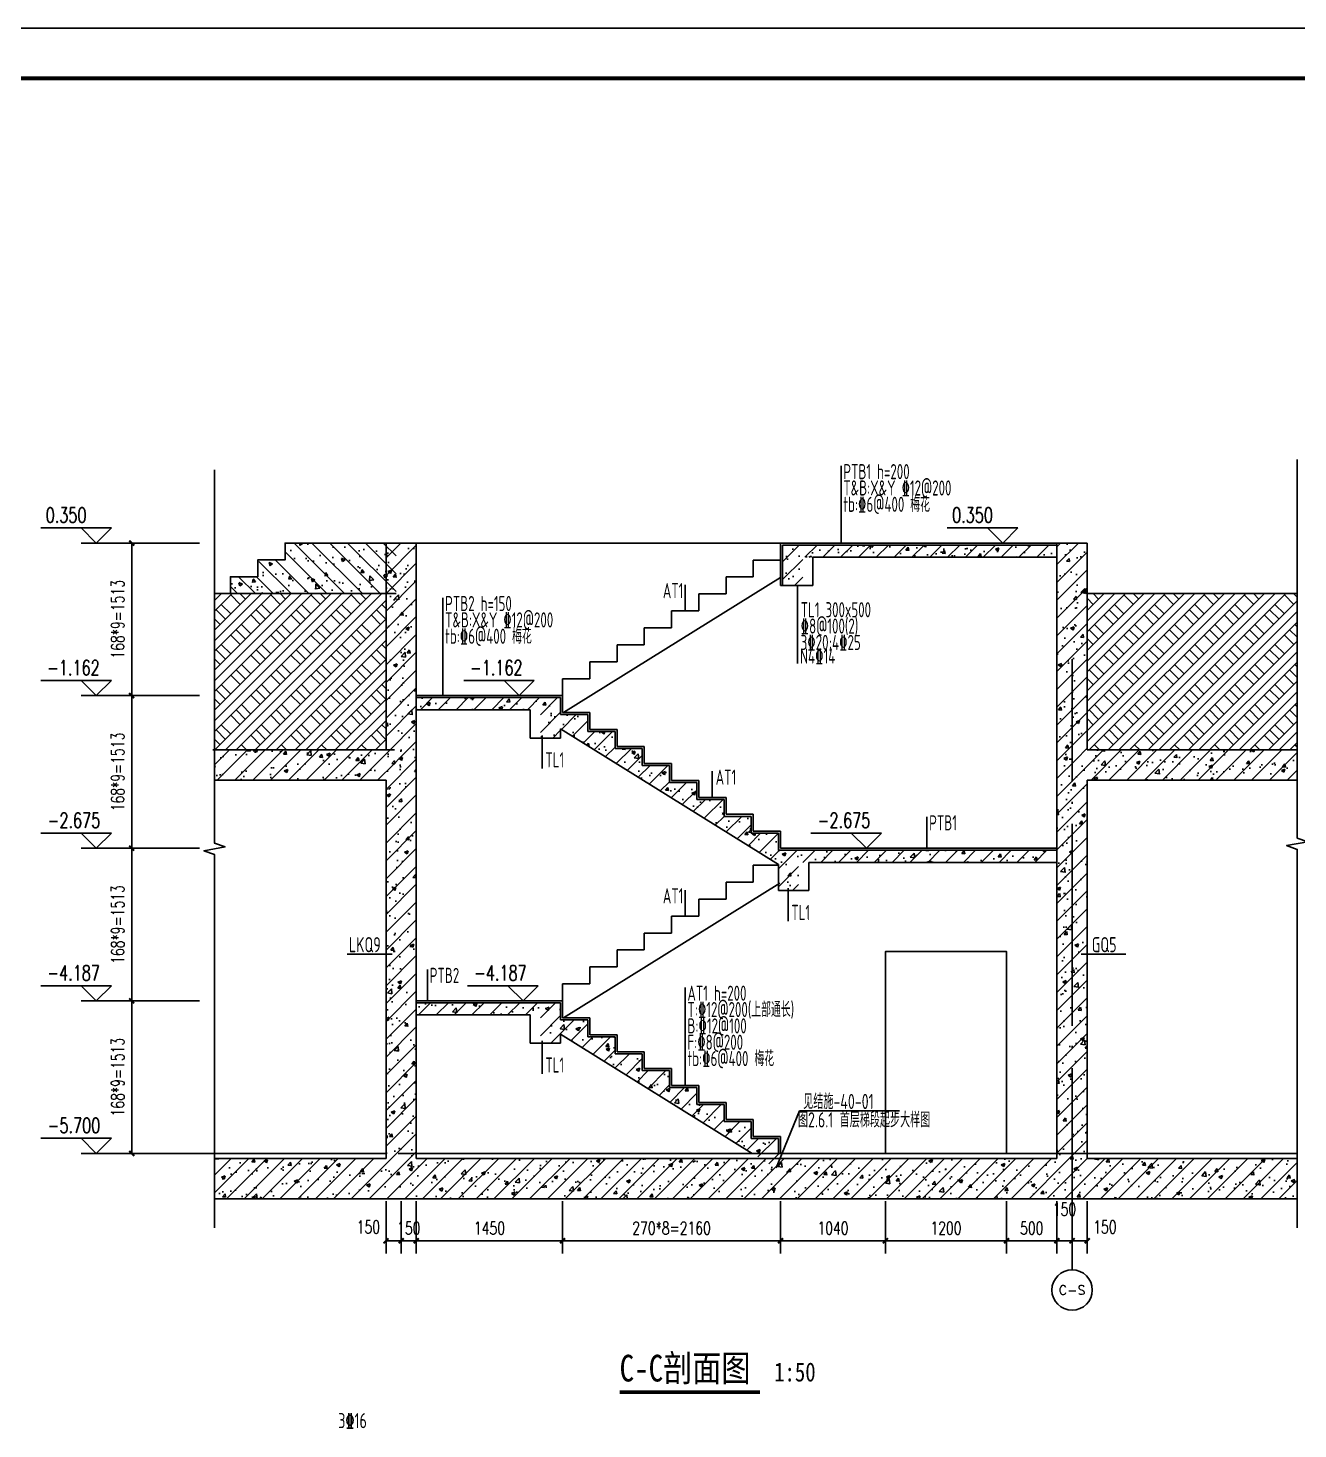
# Model space of a CAD drawing. Extents: x 37906 to 290206, y -18154 to 41246.
# Drawn here: x 143533 to 156120, y 27359 to 41246 of the extents above; entities that cross this region are included whole.
import ezdxf
from ezdxf.enums import TextEntityAlignment as Align

# ---------------------------------------------------------------- set-up
doc = ezdxf.new("R2010")
doc.units = 0
doc.header["$LTSCALE"] = 1000
doc.header["$MEASUREMENT"] = 0
doc.linetypes.add('DOTE', pattern=[2.42, 2, -0.2, 0.02, -0.2])
for name, color, linetype in [('AXIS', 3, 'Continuous'), ('AXIS_TEXT', 7, 'Continuous'), ('DIM_SYMB', 3, 'Continuous'), ('DOTE', 1, 'DOTE'), ('ECA_TK', 7, 'Continuous'), ('PUB_DIM', 3, 'Continuous'), ('PUB_HATCH', 8, 'Continuous'), ('PUB_TEXT', 7, 'Continuous'), ('RF-QT', 30, 'Continuous'), ('S_E_STAIR', 4, 'Continuous'), ('S_STAIR', 2, 'Continuous'), ('S_SURFACE', 6, 'Continuous'), ('TEXT', 7, 'Continuous'), ('tk', 7, 'Continuous'), ('WALL', 9, 'Continuous'), ('WALL_TEXT', 7, 'Continuous')]:
    doc.layers.add(name, color=color, linetype=linetype)
doc.styles.add('_TCH_AXIS', font='COMPLEX', dxfattribs={"bigfont": 'GBCBIG'})
doc.styles.add('_TCH_DIM', font='SIMPLEX', dxfattribs={"bigfont": 'GBCBIG'})
doc.styles.add('_TCH_DIM_T3', font='SIMPLEX', dxfattribs={"width": 0.705882, "bigfont": 'GBCBIG'})
doc.styles.add('COMPLEX', font='COMPLEX.shx', dxfattribs={"width": 0.65})
doc.styles.add('TSSD_Label', font='tssdeng2.shx', dxfattribs={"width": 0.7, "bigfont": 'tssdchn.shx'})
doc.styles.add('TSSD_Rein', font='tssdeng2.shx', dxfattribs={"width": 0.7, "bigfont": 'tssdchn.shx'})
doc.styles.add('TYDG_01', font='', dxfattribs={"width": 0.8})
doc.styles.get('TYDG_01').set_extended_font_data('SimSun')
doc.dimstyles.new('_TCH_ARCH&&50', dxfattribs={"dimtxt": 127.5, "dimasz": 50, "dimexe": 125, "dimexo": 150, "dimgap": 61.25, "dimtad": 1, "dimdec": 0, "dimrnd": 5, "dimzin": 0, "dimdsep": 46, "dimtxsty": '_TCH_DIM_T3', "dimblk": 'ARCHTICK', "dimcen": 0.09, "dimclrt": 7, "dimazin": 2, "dimtfac": 1, "dimtdec": 0, "dimtix": 1, "dimtmove": 2, "dimatfit": 3, "dimfxl": 1, "dimtolj": 1, "dimtzin": 0, "dimarcsym": 0})
pattern_1 = [(45, (-1661801.9, -35349.23), (-88.388348, 88.388348), []), (50, (-1661801.9, -35349.23), (358.63009, -31.376067), [37.5, -412.5]), (355, (-1661801.9, -35349.23), (-69.37567, 376.09607), [30, -330]), (100.4514, (-1661772, -35351.84), (289.25469, 344.71977), [31.870095, -350.571056]), (46.1842, (-1661801.9, -35249.23), (533.62052, -82.75951), [56.25, -618.75]), (96.6356, (-1661757.43, -35256.1), (467.33135, 487.05894), [47.80514, -525.8565]), (351.1842, (-1661801.9, -35249.23), (467.33097, 487.0593), [45, -495]), (21, (-1661751.9, -35274.23), (298.453526, -201.309445), [37.5, -412.5]), (326, (-1661751.9, -35274.23), (121.657666, 362.57502), [30, -330]), (71.4514, (-1661727.03, -35291), (420.111314, 161.26525), [31.870095, -350.571056]), (37.5, (-1661801.9, -35349.23), (6.079928, 166.446927), [0, -326, 0, -335, 0, -331.25]), (7.5, (-1661801.9, -35349.23), (131.534769, 197.205856), [0, -191, 0, -318.5, 0, -126.25]), (327.5, (-1661913.4, -35349.23), (266.911218, -11.277436), [0, -125, 0, -390, 0, -517.5]), (317.5, (-1661963.4, -35349.23), (291.593085, 50.05249), [0, -162.5, 0, -259, 0, -367.5])]
pattern_2 = [(45, (-1118535.94, -123609.84), (-88.388348, 88.388348), []), (50, (-1118535.94, -123609.84), (358.63009, -31.37607), [37.5, -412.5]), (355, (-1118535.94, -123609.84), (-69.37567, 376.09607), [30, -330]), (100.4514, (-1118506.06, -123612.45), (289.25469, 344.71977), [31.8701, -350.57106]), (46.1842, (-1118535.94, -123509.84), (533.62052, -82.7595), [56.25, -618.75]), (96.6356, (-1118491.5, -123516.74), (467.33135, 487.05894), [47.80514, -525.8565]), (351.1842, (-1118535.94, -123509.84), (467.33097, 487.0593), [45, -495]), (21, (-1118485.94, -123534.84), (298.453526, -201.309445), [37.5, -412.5]), (326, (-1118485.94, -123534.84), (121.65767, 362.57502), [30, -330]), (71.4514, (-1118461.07, -123551.6), (420.11131, 161.26525), [31.8701, -350.57106]), (37.5, (-1118535.94, -123609.84), (6.079928, 166.446927), [0, -326, 0, -335, 0, -331.25]), (7.5, (-1118535.94, -123609.84), (131.534769, 197.205856), [0, -191, 0, -318.5, 0, -126.25]), (327.5, (-1118647.44, -123609.84), (266.911218, -11.277436), [0, -125, 0, -390, 0, -517.5]), (317.5, (-1118697.44, -123609.84), (291.593085, 50.05249), [0, -162.5, 0, -259, 0, -367.5])]

# ---------------------------------------------------------------- blocks, each defined once
blk = doc.blocks.new('10B_A1E图框')
at = {"layer": 'ECA_TK'}
blk.add_lwpolyline([(0, 0), (841, 0), (841, 594), (0, 594)], close=True, dxfattribs=at)
at = {"layer": 'ECA_TK', "const_width": 0.8}
blk.add_lwpolyline([(831, 10), (831, 584), (18, 584), (18, 10)], close=True, dxfattribs=at)
blk = doc.blocks.new('_ArchTick')
at = {"color": 0, "linetype": 'ByBlock', "const_width": 0.4}
blk.add_lwpolyline([(-0.5, -0.5), (0.5, 0.5)], dxfattribs=at)
blk = doc.blocks.new('*D377')
at = {"layer": 'Defpoints', "color": 0}
for p in [(153881, 29766), (154031, 29766), (154031, 29225)]:
    blk.add_point(p, dxfattribs=at)
at = {"layer": 'PUB_DIM', "color": 0, "lineweight": -2}
for p, q in [((153881, 29616), (153881, 29100)), ((154031, 29616), (154031, 29100)), ((153881, 29225), (154031, 29225))]:
    blk.add_line(p, q, dxfattribs=at)
at = {"layer": 'PUB_DIM', "color": 0, "lineweight": -2, "xscale": 50, "yscale": 50, "zscale": 50, "rotation": 180}
blk.add_blockref('_ArchTick', (153881, 29225), dxfattribs=at)
at = {"layer": 'PUB_DIM', "color": 0, "lineweight": -2, "xscale": 50, "yscale": 50, "zscale": 50}
blk.add_blockref('_ArchTick', (154031, 29225), dxfattribs=at)
at = {"layer": 'PUB_DIM', "color": 7, "insert": (154206, 29362), "char_height": 127.5, "attachment_point": 5, "style": '_TCH_DIM_T3'}
blk.add_mtext('\\A1;150', dxfattribs=at)
blk = doc.blocks.new('*D378')
at = {"layer": 'Defpoints', "color": 0}
for p in [(153731, 29766), (153881, 29766), (153881, 29225)]:
    blk.add_point(p, dxfattribs=at)
at = {"layer": 'PUB_DIM', "color": 0, "lineweight": -2}
for p, q in [((153731, 29616), (153731, 29100)), ((153881, 29616), (153881, 29100)), ((153731, 29225), (153881, 29225))]:
    blk.add_line(p, q, dxfattribs=at)
at = {"layer": 'PUB_DIM', "color": 0, "lineweight": -2, "xscale": 50, "yscale": 50, "zscale": 50, "rotation": 180}
blk.add_blockref('_ArchTick', (153731, 29225), dxfattribs=at)
at = {"layer": 'PUB_DIM', "color": 0, "lineweight": -2, "xscale": 50, "yscale": 50, "zscale": 50}
blk.add_blockref('_ArchTick', (153881, 29225), dxfattribs=at)
at = {"layer": 'PUB_DIM', "color": 7, "insert": (153806, 29537), "char_height": 127.5, "attachment_point": 5, "style": '_TCH_DIM_T3'}
blk.add_mtext('\\A1;150', dxfattribs=at)
blk = doc.blocks.new('*D379')
at = {"layer": 'Defpoints', "color": 0}
for p in [(153231, 29766), (153731, 29766), (153731, 29225)]:
    blk.add_point(p, dxfattribs=at)
at = {"layer": 'PUB_DIM', "color": 0, "lineweight": -2}
for p, q in [((153231, 29616), (153231, 29100)), ((153731, 29616), (153731, 29100)), ((153231, 29225), (153731, 29225))]:
    blk.add_line(p, q, dxfattribs=at)
at = {"layer": 'PUB_DIM', "color": 0, "lineweight": -2, "xscale": 50, "yscale": 50, "zscale": 50, "rotation": 180}
blk.add_blockref('_ArchTick', (153231, 29225), dxfattribs=at)
at = {"layer": 'PUB_DIM', "color": 0, "lineweight": -2, "xscale": 50, "yscale": 50, "zscale": 50}
blk.add_blockref('_ArchTick', (153731, 29225), dxfattribs=at)
at = {"layer": 'PUB_DIM', "color": 7, "insert": (153481, 29350), "char_height": 127.5, "attachment_point": 5, "style": '_TCH_DIM_T3'}
blk.add_mtext('\\A1;500', dxfattribs=at)
blk = doc.blocks.new('*D380')
at = {"layer": 'Defpoints', "color": 0}
for p in [(152031, 29766), (153231, 29766), (153231, 29225)]:
    blk.add_point(p, dxfattribs=at)
at = {"layer": 'PUB_DIM', "color": 0, "lineweight": -2}
for p, q in [((152031, 29616), (152031, 29100)), ((153231, 29616), (153231, 29100)), ((152031, 29225), (153231, 29225))]:
    blk.add_line(p, q, dxfattribs=at)
at = {"layer": 'PUB_DIM', "color": 0, "lineweight": -2, "xscale": 50, "yscale": 50, "zscale": 50, "rotation": 180}
blk.add_blockref('_ArchTick', (152031, 29225), dxfattribs=at)
at = {"layer": 'PUB_DIM', "color": 0, "lineweight": -2, "xscale": 50, "yscale": 50, "zscale": 50}
blk.add_blockref('_ArchTick', (153231, 29225), dxfattribs=at)
at = {"layer": 'PUB_DIM', "color": 7, "insert": (152631, 29350), "char_height": 127.5, "attachment_point": 5, "style": '_TCH_DIM_T3'}
blk.add_mtext('\\A1;1200', dxfattribs=at)
blk = doc.blocks.new('*D381')
at = {"layer": 'Defpoints', "color": 0}
for p in [(150991, 29766), (152031, 29766), (152031, 29225)]:
    blk.add_point(p, dxfattribs=at)
at = {"layer": 'PUB_DIM', "color": 0, "lineweight": -2}
for p, q in [((150991, 29616), (150991, 29100)), ((152031, 29616), (152031, 29100)), ((150991, 29225), (152031, 29225))]:
    blk.add_line(p, q, dxfattribs=at)
at = {"layer": 'PUB_DIM', "color": 0, "lineweight": -2, "xscale": 50, "yscale": 50, "zscale": 50, "rotation": 180}
blk.add_blockref('_ArchTick', (150991, 29225), dxfattribs=at)
at = {"layer": 'PUB_DIM', "color": 0, "lineweight": -2, "xscale": 50, "yscale": 50, "zscale": 50}
blk.add_blockref('_ArchTick', (152031, 29225), dxfattribs=at)
at = {"layer": 'PUB_DIM', "color": 7, "insert": (151511, 29350), "char_height": 127.5, "attachment_point": 5, "style": '_TCH_DIM_T3'}
blk.add_mtext('\\A1;1040', dxfattribs=at)
blk = doc.blocks.new('*D382')
at = {"layer": 'Defpoints', "color": 0}
for p in [(148831, 29766), (150991, 29766), (150991, 29225)]:
    blk.add_point(p, dxfattribs=at)
at = {"layer": 'PUB_DIM', "color": 0, "lineweight": -2}
for p, q in [((148831, 29616), (148831, 29100)), ((150991, 29616), (150991, 29100)), ((148831, 29225), (150991, 29225))]:
    blk.add_line(p, q, dxfattribs=at)
at = {"layer": 'PUB_DIM', "color": 0, "lineweight": -2, "xscale": 50, "yscale": 50, "zscale": 50, "rotation": 180}
blk.add_blockref('_ArchTick', (148831, 29225), dxfattribs=at)
at = {"layer": 'PUB_DIM', "color": 0, "lineweight": -2, "xscale": 50, "yscale": 50, "zscale": 50}
blk.add_blockref('_ArchTick', (150991, 29225), dxfattribs=at)
at = {"layer": 'PUB_DIM', "color": 7, "insert": (149911, 29350), "char_height": 127.5, "attachment_point": 5, "style": '_TCH_DIM_T3'}
blk.add_mtext('\\A1;270*8=2160', dxfattribs=at)
blk = doc.blocks.new('*D383')
at = {"layer": 'Defpoints', "color": 0}
for p in [(147381, 29766), (148831, 29766), (148831, 29225)]:
    blk.add_point(p, dxfattribs=at)
at = {"layer": 'PUB_DIM', "color": 0, "lineweight": -2}
for p, q in [((147381, 29616), (147381, 29100)), ((148831, 29616), (148831, 29100)), ((147381, 29225), (148831, 29225))]:
    blk.add_line(p, q, dxfattribs=at)
at = {"layer": 'PUB_DIM', "color": 0, "lineweight": -2, "xscale": 50, "yscale": 50, "zscale": 50, "rotation": 180}
blk.add_blockref('_ArchTick', (147381, 29225), dxfattribs=at)
at = {"layer": 'PUB_DIM', "color": 0, "lineweight": -2, "xscale": 50, "yscale": 50, "zscale": 50}
blk.add_blockref('_ArchTick', (148831, 29225), dxfattribs=at)
at = {"layer": 'PUB_DIM', "color": 7, "insert": (148106, 29350), "char_height": 127.5, "attachment_point": 5, "style": '_TCH_DIM_T3'}
blk.add_mtext('\\A1;1450', dxfattribs=at)
blk = doc.blocks.new('*D384')
at = {"layer": 'Defpoints', "color": 0}
for p in [(147231, 29766), (147381, 29766), (147381, 29225)]:
    blk.add_point(p, dxfattribs=at)
at = {"layer": 'PUB_DIM', "color": 0, "lineweight": -2}
for p, q in [((147231, 29616), (147231, 29100)), ((147381, 29616), (147381, 29100)), ((147231, 29225), (147181, 29225)), ((147231, 29225), (147381, 29225)), ((147381, 29225), (147431, 29225))]:
    blk.add_line(p, q, dxfattribs=at)
at = {"layer": 'PUB_DIM', "color": 0, "lineweight": -2, "xscale": 50, "yscale": 50, "zscale": 50}
blk.add_blockref('_ArchTick', (147231, 29225), dxfattribs=at)
at = {"layer": 'PUB_DIM', "color": 0, "lineweight": -2, "xscale": 50, "yscale": 50, "zscale": 50, "rotation": 180}
blk.add_blockref('_ArchTick', (147381, 29225), dxfattribs=at)
at = {"layer": 'PUB_DIM', "color": 7, "insert": (147306, 29350), "char_height": 127.5, "attachment_point": 5, "style": '_TCH_DIM_T3'}
blk.add_mtext('\\A1;150', dxfattribs=at)
blk = doc.blocks.new('*D385')
at = {"layer": 'Defpoints', "color": 0}
for p in [(147081, 29766), (147231, 29766), (147231, 29225)]:
    blk.add_point(p, dxfattribs=at)
at = {"layer": 'PUB_DIM', "color": 0, "lineweight": -2}
for p, q in [((147081, 29616), (147081, 29100)), ((147231, 29616), (147231, 29100)), ((147081, 29225), (147231, 29225))]:
    blk.add_line(p, q, dxfattribs=at)
at = {"layer": 'PUB_DIM', "color": 0, "lineweight": -2, "xscale": 50, "yscale": 50, "zscale": 50, "rotation": 180}
blk.add_blockref('_ArchTick', (147081, 29225), dxfattribs=at)
at = {"layer": 'PUB_DIM', "color": 0, "lineweight": -2, "xscale": 50, "yscale": 50, "zscale": 50}
blk.add_blockref('_ArchTick', (147231, 29225), dxfattribs=at)
at = {"layer": 'PUB_DIM', "color": 7, "insert": (146906, 29362), "char_height": 127.5, "attachment_point": 5, "style": '_TCH_DIM_T3'}
blk.add_mtext('\\A1;150', dxfattribs=at)
blk = doc.blocks.new('*D386')
at = {"layer": 'AXIS', "color": 0, "lineweight": -2}
for p, q in [((145231, 31603), (144435, 31603)), ((144560, 30091), (144560, 31603)), ((145231, 30091), (144435, 30091))]:
    blk.add_line(p, q, dxfattribs=at)
at = {"layer": 'Defpoints', "color": 0}
for p in [(144560, 31603), (145381, 31603), (145381, 30091)]:
    blk.add_point(p, dxfattribs=at)
at = {"layer": 'AXIS', "color": 0, "lineweight": -2, "xscale": 50, "yscale": 50, "zscale": 50}
for p, rotation in [((144560, 31603), 90), ((144560, 30091), 270)]:
    blk.add_blockref('_ArchTick', p, dxfattribs=dict(at, rotation=rotation))
at = {"layer": 'AXIS', "color": 7, "insert": (144422, 30847), "char_height": 127.5, "attachment_point": 5, "rotation": 90, "style": '_TCH_DIM_T3'}
blk.add_mtext('\\A1;168*9=1513', dxfattribs=at)
blk = doc.blocks.new('*D387')
at = {"layer": 'AXIS', "color": 0, "lineweight": -2}
for p, q in [((145231, 33116), (144435, 33116)), ((144560, 31603), (144560, 33116)), ((145231, 31603), (144435, 31603))]:
    blk.add_line(p, q, dxfattribs=at)
at = {"layer": 'Defpoints', "color": 0}
for p in [(144560, 33116), (145381, 33116), (145381, 31603)]:
    blk.add_point(p, dxfattribs=at)
at = {"layer": 'AXIS', "color": 0, "lineweight": -2, "xscale": 50, "yscale": 50, "zscale": 50}
for p, rotation in [((144560, 33116), 90), ((144560, 31603), 270)]:
    blk.add_blockref('_ArchTick', p, dxfattribs=dict(at, rotation=rotation))
at = {"layer": 'AXIS', "color": 7, "insert": (144422, 32360), "char_height": 127.5, "attachment_point": 5, "rotation": 90, "style": '_TCH_DIM_T3'}
blk.add_mtext('\\A1;168*9=1513', dxfattribs=at)
blk = doc.blocks.new('*D388')
at = {"layer": 'AXIS', "color": 0, "lineweight": -2}
for p, q in [((145231, 34629), (144435, 34629)), ((144560, 33116), (144560, 34629)), ((145231, 33116), (144435, 33116))]:
    blk.add_line(p, q, dxfattribs=at)
at = {"layer": 'Defpoints', "color": 0}
for p in [(144560, 34629), (145381, 34629), (145381, 33116)]:
    blk.add_point(p, dxfattribs=at)
at = {"layer": 'AXIS', "color": 0, "lineweight": -2, "xscale": 50, "yscale": 50, "zscale": 50}
for p, rotation in [((144560, 34629), 90), ((144560, 33116), 270)]:
    blk.add_blockref('_ArchTick', p, dxfattribs=dict(at, rotation=rotation))
at = {"layer": 'AXIS', "color": 7, "insert": (144422, 33872), "char_height": 127.5, "attachment_point": 5, "rotation": 90, "style": '_TCH_DIM_T3'}
blk.add_mtext('\\A1;168*9=1513', dxfattribs=at)
blk = doc.blocks.new('*D389')
at = {"layer": 'AXIS', "color": 0, "lineweight": -2}
for p, q in [((145231, 36141), (144435, 36141)), ((144560, 34629), (144560, 36141)), ((145231, 34629), (144435, 34629))]:
    blk.add_line(p, q, dxfattribs=at)
at = {"layer": 'Defpoints', "color": 0}
for p in [(144560, 36141), (145381, 36141), (145381, 34629)]:
    blk.add_point(p, dxfattribs=at)
at = {"layer": 'AXIS', "color": 0, "lineweight": -2, "xscale": 50, "yscale": 50, "zscale": 50}
for p, rotation in [((144560, 36141), 90), ((144560, 34629), 270)]:
    blk.add_blockref('_ArchTick', p, dxfattribs=dict(at, rotation=rotation))
at = {"layer": 'AXIS', "color": 7, "insert": (144422, 35385), "char_height": 127.5, "attachment_point": 5, "rotation": 90, "style": '_TCH_DIM_T3'}
blk.add_mtext('\\A1;168*9=1513', dxfattribs=at)
blk = doc.blocks.new('_AXISO')
blk.add_circle((0, 0), 0.5)
at = {"layer": 'AXIS_TEXT', "style": 'COMPLEX', "width": 1.041667}
blk.add_attdef('A', text='', height=0.56, dxfattribs=at).set_placement((-0.25, -0.28), (0.25, -0.28), align=Align.FIT)

msp = doc.modelspace()

# ---------------------------------------------------------------- hatches: boundary and pattern name
at = {"layer": 'PUB_HATCH'}
h = msp.add_hatch(dxfattribs=at)
h.set_pattern_fill('钢筋混凝土', color=256, scale=50, style=0)
h.set_pattern_definition([(135, (3707429.34, 1462988.96), (88.3883476, 88.3883476), []), (130, (3707429.34, 1462988.96), (-358.630091, -31.376067), [37.5, -412.5]), (185, (3707429.34, 1462988.96), (69.375667, 376.096067), [30, -330]), (79.5486, (3707399.46, 1462986.34), (-289.25469, 344.71977), [31.870095, -350.571056]), (133.8158, (3707429.34, 1463088.96), (-533.620524, -82.759507), [56.25, -618.75]), (83.3644, (3707384.9, 1463082.06), (-467.33135, 487.058935), [47.805144, -525.8565]), (188.8158, (3707429.34, 1463088.96), (-467.33097, 487.0593), [45, -495]), (159, (3707379.34, 1463063.96), (-298.453526, -201.309445), [37.5, -412.5]), (214, (3707379.34, 1463063.96), (-121.657666, 362.575023), [30, -330]), (108.5486, (3707354.47, 1463047.18), (-420.111314, 161.265248), [31.870095, -350.571056]), (142.5, (3707429.34, 1462988.96), (-6.0799277, 166.446927), [0, -326, 0, -335, 0, -331.25]), (172.5, (3707429.34, 1462988.96), (-131.534769, 197.205856), [0, -191, 0, -318.5, 0, -126.25]), (212.5, (3707540.84, 1462988.96), (-266.911218, -11.277436), [0, -125, 0, -390, 0, -517.5]), (222.5, (3707590.84, 1462988.96), (-291.593085, 50.052491), [0, -162.5, 0, -259, 0, -367.5])])
h.paths.add_polyline_path([(147180.8, 35640.9), (147180.8, 36140.9), (146080.8, 36140.9), (146080.8, 35974.3), (145821.2, 35974.3), (145821.2, 35807.6), (145539.4, 35807.6), (145539.4, 35640.9)])
h = msp.add_hatch(dxfattribs=at)
h.set_pattern_fill('钢筋混凝土', color=256, scale=50, style=0)
h.set_pattern_definition(pattern_1)
h.paths.add_polyline_path([(147180.8, 33990.9), (147380.8, 34090.9), (147380.8, 36140.9), (147080.8, 36140.9), (147080.8, 34090.9)])
h = msp.add_hatch(dxfattribs=at)
h.set_pattern_fill('钢筋混凝土', color=256, scale=50, style=0)
h.set_pattern_definition(pattern_2)
h.paths.add_polyline_path([(151010.8, 36121.1), (153680.8, 36121.1), (153680.8, 36001.1), (151210.8, 36001.1), (151210.8, 35721.1), (151010.8, 35721.1)])
h = msp.add_hatch(dxfattribs=at)
h.set_pattern_fill('钢筋混凝土', color=256, scale=50, style=0)
h.set_pattern_definition(pattern_1)
h.paths.add_polyline_path([(153730.8, 36140.9), (153730.8, 34090.9), (153930.8, 33990.9), (154030.8, 34090.9), (154030.8, 36140.9)])
h = msp.add_hatch(dxfattribs=at)
h.set_pattern_fill('夯实土壤', color=256, scale=50, angle=90, style=0)
h.set_pattern_definition([(45, (892443.95, -356800.12), (198.69701, -198.69701), []), (45, (892443.95, -356695.12), (198.69701, -198.69701), []), (45, (892443.95, -356590.12), (198.69701, -198.69701), []), (315, (892443.95, -356800.12), (-198.69701, -198.69701), [132.5, -148.5]), (315, (892496.45, -356747.62), (-198.69701, -198.69701), [132.5, -148.5]), (315, (892548.95, -356695.12), (-198.69701, -198.69701), [132.5, -148.5])])
h.paths.add_polyline_path([(147080.8, 35640.9), (145380.6, 35640.9), (145380.6, 34090.9), (147080.8, 34090.9)])
h = msp.add_hatch(dxfattribs=at)
h.set_pattern_fill('夯实土壤', color=256, scale=50, angle=90, style=0)
h.set_pattern_definition([(45, (901694.14, -356800.12), (198.69701, -198.69701), []), (45, (901694.14, -356695.12), (198.69701, -198.69701), []), (45, (901694.14, -356590.12), (198.69701, -198.69701), []), (315, (901694.14, -356800.12), (-198.69701, -198.69701), [132.5, -148.5]), (315, (901746.64, -356747.62), (-198.69701, -198.69701), [132.5, -148.5]), (315, (901799.14, -356695.12), (-198.69701, -198.69701), [132.5, -148.5])])
h.paths.add_polyline_path([(154030.8, 34090.9), (156111.9, 34090.9), (156111.9, 35640.9), (154030.8, 35640.9)])
h = msp.add_hatch(dxfattribs=at)
h.set_pattern_fill('钢筋混凝土', color=256, scale=50, style=0)
h.set_pattern_definition(pattern_2)
h.paths.add_polyline_path([(148810.8, 34608.5), (147380.8, 34608.5), (147380.8, 34488.5), (148610.8, 34488.5), (148610.8, 34208.5), (148810.8, 34208.5)])
h = msp.add_hatch(dxfattribs=at)
h.set_pattern_fill('钢筋混凝土', color=256, scale=50, style=0)
h.set_pattern_definition(pattern_2)
h.paths.add_polyline_path([(150970.8, 33096), (150970.8, 33264.1), (150700.8, 33264.1), (150700.8, 33432.1), (150430.8, 33432.1), (150430.8, 33600.2), (150160.8, 33600.2), (150160.8, 33768.2), (149890.8, 33768.2), (149890.8, 33936.3), (149620.8, 33936.3), (149620.8, 34104.4), (149350.8, 34104.4), (149350.8, 34272.4), (149080.8, 34272.4), (149080.8, 34440.5), (148810.8, 34440.5), (148810.8, 34488.5), (148810.8, 34299.1), (150970.8, 32954.7)])
h = msp.add_hatch(dxfattribs=at)
h.set_pattern_fill('钢筋混凝土', color=256, scale=50, style=0)
h.set_pattern_definition(pattern_1)
h.paths.add_polyline_path([(145380.6, 33790.9), (147080.8, 33790.9), (147180.8, 33990.9), (147080.8, 34090.9), (145380.6, 34090.9)])
h = msp.add_hatch(dxfattribs=at)
h.set_pattern_fill('钢筋混凝土', color=256, scale=50, style=0)
h.set_pattern_definition(pattern_1)
h.paths.add_polyline_path([(147230.8, 29907.6), (147380.8, 30040.9), (147380.8, 34090.9), (147180.8, 33990.9), (147080.8, 33790.9), (147080.8, 30040.9)])
h = msp.add_hatch(dxfattribs=at)
h.set_pattern_fill('钢筋混凝土', color=256, scale=50, style=0)
h.set_pattern_definition(pattern_1)
h.paths.add_polyline_path([(153930.8, 33990.9), (153730.8, 34090.9), (153730.8, 30040.9), (153880.8, 29907.6), (154030.8, 30040.9), (154030.8, 33790.9)])
h = msp.add_hatch(dxfattribs=at)
h.set_pattern_fill('钢筋混凝土', color=256, scale=50, style=0)
h.set_pattern_definition(pattern_1)
h.paths.add_polyline_path([(153930.8, 33990.9), (154030.8, 33790.9), (156111.9, 33790.9), (156111.9, 34090.9), (154030.8, 34090.9)])
h = msp.add_hatch(dxfattribs=at)
h.set_pattern_fill('钢筋混凝土', color=256, scale=50, style=0)
h.set_pattern_definition(pattern_2)
h.paths.add_polyline_path([(150970.8, 33096), (153680.8, 33096), (153680.8, 32976), (151170.8, 32976), (151170.8, 32696), (150970.8, 32696)])
h = msp.add_hatch(dxfattribs=at)
h.set_pattern_fill('钢筋混凝土', color=256, scale=50, style=0)
h.set_pattern_definition(pattern_2)
h.paths.add_polyline_path([(148810.8, 31583.5), (147380.8, 31583.5), (147380.8, 31463.5), (148610.8, 31463.5), (148610.8, 31183.5), (148810.8, 31183.5)])
h = msp.add_hatch(dxfattribs=at)
h.set_pattern_fill('钢筋混凝土', color=256, scale=50, style=0)
h.set_pattern_definition(pattern_2)
h.paths.add_polyline_path([(150970.8, 30070.9), (150970.8, 30239), (150700.8, 30239), (150700.8, 30407), (150430.8, 30407), (150430.8, 30575.1), (150160.8, 30575.1), (150160.8, 30743.2), (149890.8, 30743.2), (149890.8, 30911.2), (149620.8, 30911.2), (149620.8, 31079.3), (149350.8, 31079.3), (149350.8, 31247.3), (149080.8, 31247.3), (149080.8, 31415.4), (148810.8, 31415.4), (148810.8, 31463.5), (148810.8, 31274.1), (150970.8, 29929.6)])
h = msp.add_hatch(dxfattribs=at)
h.set_pattern_fill('钢筋混凝土', color=256, scale=50, style=0)
h.set_pattern_definition(pattern_1)
h.paths.add_polyline_path([(147230.8, 29907.6), (147080.8, 30040.9), (145380.6, 30040.9), (145380.6, 29640.9), (147230.8, 29640.9)])
h = msp.add_hatch(dxfattribs=at)
h.set_pattern_fill('钢筋混凝土', color=256, scale=50, style=0)
h.set_pattern_definition(pattern_1)
h.paths.add_polyline_path([(153880.8, 29907.6), (153730.8, 30040.9), (147380.8, 30040.9), (147230.8, 29907.6), (147230.8, 29640.9), (153880.8, 29640.9)])
h = msp.add_hatch(dxfattribs=at)
h.set_pattern_fill('钢筋混凝土', color=256, scale=50, style=0)
h.set_pattern_definition(pattern_1)
h.paths.add_polyline_path([(156111.9, 30040.9), (154030.8, 30040.9), (153880.8, 29907.6), (153880.8, 29640.9), (156111.9, 29640.9)])

# ---------------------------------------------------------------- linework, layer by layer
for p, q in [((146696.6, 32065.9), (147141.3, 32065.9)), ((154415.1, 32065.9), (153970.4, 32065.9))]:
    msp.add_line(p, q)
msp.add_lwpolyline([(152030.8, 30090.9), (153230.8, 30090.9), (153230.8, 32090.9), (152030.8, 32090.9), (152030.8, 30090.9)])
at = {"layer": 'AXIS'}
msp.add_line((153880.8, 30040.9), (153880.8, 28936.5), dxfattribs=at)
at = {"layer": 'DIM_SYMB'}
for points in [[(156111.9, 36968.5), (156111.9, 33217.2), (156216.9, 33179), (156006.9, 33142), (156111.9, 33104.7), (156111.9, 29353.4)], [(145380.6, 36867.6), (145380.6, 33166.8), (145485.6, 33128.6), (145275.6, 33091.5), (145380.6, 33054.3), (145380.6, 29353.4)]]:
    msp.add_lwpolyline(points, dxfattribs=at)
at = {"layer": 'DIM_SYMB', "lineweight": -3, "const_width": 35}
msp.add_lwpolyline([(149395.9, 27723.4), (150787.9, 27723.4)], dxfattribs=at)
at = {"layer": 'DOTE'}
msp.add_line((153880.8, 28936.5), (153880.8, 34990.9), dxfattribs=at)
at = {"layer": 'DOTE', "linetype": 'DOTE'}
msp.add_line((144781.3, 30090.9), (156111.9, 30090.9), dxfattribs=at)
at = {"layer": 'PUB_DIM'}
for p, q in [((144359.6, 36290.9), (143659.6, 36290.9)), ((144209.6, 36140.9), (144059.6, 36290.9)), ((144209.6, 36140.9), (144359.6, 36290.9)), ((153343.6, 36291.1), (152643.6, 36291.1)), ((153193.6, 36141.1), (153043.6, 36291.1)), ((153193.6, 36141.1), (153343.6, 36291.1)), ((144559.6, 36140.9), (144059.6, 36140.9)), ((153543.6, 36141.1), (153043.6, 36141.1)), ((144359.6, 34778.5), (143659.6, 34778.5)), ((144209.6, 34628.5), (144059.6, 34778.5)), ((144209.6, 34628.5), (144359.6, 34778.5)), ((148550.8, 34778.5), (147850.8, 34778.5)), ((148400.8, 34628.5), (148250.8, 34778.5)), ((148400.8, 34628.5), (148550.8, 34778.5)), ((144559.6, 34628.5), (144059.6, 34628.5)), ((148750.8, 34628.5), (148250.8, 34628.5)), ((144359.6, 33266), (143659.6, 33266)), ((144209.6, 33116), (144059.6, 33266)), ((144209.6, 33116), (144359.6, 33266)), ((151991.7, 33266), (151291.7, 33266)), ((151841.7, 33116), (151691.7, 33266)), ((151841.7, 33116), (151991.7, 33266)), ((144559.6, 33116), (144059.6, 33116)), ((153191.7, 33116), (151691.7, 33116)), ((144359.6, 31753.5), (143659.6, 31753.5)), ((144209.6, 31603.5), (144059.6, 31753.5)), ((144209.6, 31603.5), (144359.6, 31753.5)), ((148588.7, 31753.5), (147888.7, 31753.5)), ((148438.7, 31603.5), (148288.7, 31753.5)), ((148438.7, 31603.5), (148588.7, 31753.5)), ((144559.6, 31603.5), (144059.6, 31603.5)), ((148788.7, 31603.5), (148288.7, 31603.5)), ((144359.6, 30240.9), (143659.6, 30240.9)), ((144209.6, 30090.9), (144059.6, 30240.9)), ((144209.6, 30090.9), (144359.6, 30240.9)), ((144559.6, 30090.9), (144059.6, 30090.9))]:
    msp.add_line(p, q, dxfattribs=at)
at = {"layer": 'PUB_DIM', "color": 15}
msp.add_line((147380.8, 36140.9), (153730.8, 36140.9), dxfattribs=at)
at = {"layer": 'RF-QT'}
for p, q in [((147080.8, 34090.9), (147080.8, 36140.9)), ((147080.8, 36140.9), (147380.8, 36140.9)), ((147380.8, 36140.9), (147380.8, 30040.9)), ((154030.8, 36140.9), (153730.8, 36140.9)), ((153730.8, 30040.9), (153730.8, 36140.9)), ((154030.8, 36140.9), (154030.8, 34090.9)), ((145380.6, 34090.9), (147080.8, 34090.9)), ((145380.6, 34090.9), (145380.6, 33790.9)), ((154030.8, 34090.9), (156111.9, 34090.9)), ((156111.9, 34090.9), (156111.9, 33790.9)), ((145380.6, 33790.9), (147080.8, 33790.9)), ((147080.8, 30040.9), (147080.8, 33790.9)), ((154030.8, 33790.9), (156111.9, 33790.9)), ((154030.8, 33790.9), (154030.8, 30040.9)), ((147080.8, 30040.9), (145380.6, 30040.9)), ((145380.6, 29640.9), (145380.6, 30040.9)), ((153730.8, 30040.9), (147380.8, 30040.9)), ((156111.9, 30040.9), (154030.8, 30040.9)), ((156111.9, 29640.9), (156111.9, 30040.9)), ((145380.6, 29640.9), (156111.9, 29640.9))]:
    msp.add_line(p, q, dxfattribs=at)
at = {"layer": 'S_E_STAIR'}
for p, q in [((150720.8, 35805), (150720.8, 35973)), ((150720.8, 35973), (150990.8, 35973)), ((150990.8, 35973), (150990.8, 36001.1)), ((148840, 34460.5), (150990.8, 35799.2)), ((150450.8, 35636.9), (150450.8, 35805)), ((150450.8, 35805), (150720.8, 35805)), ((150180.8, 35468.8), (150180.8, 35636.9)), ((150180.8, 35636.9), (150450.8, 35636.9)), ((149910.8, 35300.8), (149910.8, 35468.8)), ((149910.8, 35468.8), (150180.8, 35468.8)), ((149640.8, 35132.7), (149640.8, 35300.8)), ((149640.8, 35300.8), (149910.8, 35300.8)), ((149370.8, 34964.7), (149370.8, 35132.7)), ((149370.8, 35132.7), (149640.8, 35132.7)), ((149100.8, 34796.6), (149100.8, 34964.7)), ((149100.8, 34964.7), (149370.8, 34964.7)), ((148830.8, 34628.5), (148830.8, 34796.6)), ((148830.8, 34796.6), (149100.8, 34796.6)), ((150720.8, 32779.9), (150720.8, 32947.9)), ((150720.8, 32947.9), (150971.3, 32947.9)), ((150450.8, 32611.8), (150450.8, 32779.9)), ((150450.8, 32779.9), (150720.8, 32779.9)), ((148840, 31435.4), (150985.1, 32770.6)), ((150180.8, 32443.8), (150180.8, 32611.8)), ((150180.8, 32611.8), (150450.8, 32611.8)), ((149910.8, 32275.7), (149910.8, 32443.8)), ((149910.8, 32443.8), (150180.8, 32443.8)), ((149640.8, 32107.6), (149640.8, 32275.7)), ((149640.8, 32275.7), (149910.8, 32275.7)), ((149370.8, 31939.6), (149370.8, 32107.6)), ((149370.8, 32107.6), (149640.8, 32107.6)), ((149100.8, 31771.5), (149100.8, 31939.6)), ((149100.8, 31939.6), (149370.8, 31939.6)), ((148830.8, 31603.5), (148830.8, 31771.5)), ((148830.8, 31771.5), (149100.8, 31771.5))]:
    msp.add_line(p, q, dxfattribs=at)
at = {"layer": 'S_STAIR'}
for p, q in [((151010.8, 36121.1), (153730.8, 36120.9)), ((151010.8, 35721.1), (151010.8, 36121.1)), ((153730.8, 36120.9), (153730.8, 36000.9)), ((153730.8, 36000.9), (151310.8, 36001.1)), ((151310.8, 36001.1), (151310.8, 35721.1)), ((153730.8, 35961), (153730.8, 35841)), ((151310.8, 35721.1), (151010.8, 35721.1)), ((148810.8, 34608.5), (147380.8, 34608.5)), ((147380.8, 34608.5), (147380.8, 34488.5)), ((148810.8, 34440.5), (148810.8, 34608.5)), ((147380.8, 34488.5), (148510.8, 34488.5)), ((148510.8, 34488.5), (148510.8, 34208.5)), ((149080.8, 34440.5), (148810.8, 34440.5)), ((149080.8, 34272.4), (149080.8, 34440.5)), ((148510.8, 34208.5), (148810.8, 34208.5)), ((150970.8, 32954.7), (148810.8, 34299.1)), ((148810.8, 34208.5), (148810.8, 34299.1)), ((149350.8, 34272.4), (149080.8, 34272.4)), ((149350.8, 34104.4), (149350.8, 34272.4)), ((149620.8, 34104.4), (149350.8, 34104.4)), ((149620.8, 33936.3), (149620.8, 34104.4)), ((149890.8, 33936.3), (149620.8, 33936.3)), ((149890.8, 33768.2), (149890.8, 33936.3)), ((150160.8, 33768.2), (149890.8, 33768.2)), ((150160.8, 33600.2), (150160.8, 33768.2)), ((150430.8, 33600.2), (150160.8, 33600.2)), ((150430.8, 33432.1), (150430.8, 33600.2)), ((150700.8, 33432.1), (150430.8, 33432.1)), ((150700.8, 33264.1), (150700.8, 33432.1)), ((150970.8, 33264.1), (150700.8, 33264.1)), ((150970.8, 33096), (150970.8, 33264.1)), ((150970.8, 33096), (153730.8, 33095.8)), ((153730.8, 33095.8), (153730.8, 32975.8)), ((150970.8, 32696), (150970.8, 32954.7)), ((153730.8, 32975.8), (151270.8, 32976)), ((151270.8, 32976), (151270.8, 32696)), ((147380.8, 32860.9), (147380.8, 32740.9)), ((151270.8, 32696), (150970.8, 32696)), ((153730.8, 32541), (153730.8, 32421)), ((153730.8, 32511), (153730.8, 32391)), ((148810.8, 31583.5), (147380.8, 31583.5)), ((147380.8, 31583.5), (147380.8, 31463.5)), ((148810.8, 31415.4), (148810.8, 31583.5)), ((147380.8, 31463.5), (148510.8, 31463.5)), ((148510.8, 31463.5), (148510.8, 31183.5)), ((149080.8, 31415.4), (148810.8, 31415.4)), ((149080.8, 31247.3), (149080.8, 31415.4)), ((150711.6, 30090.9), (148810.8, 31274.1)), ((148810.8, 31183.5), (148810.8, 31274.1)), ((149350.8, 31247.3), (149080.8, 31247.3)), ((149350.8, 31079.3), (149350.8, 31247.3)), ((148510.8, 31183.5), (148810.8, 31183.5)), ((149620.8, 31079.3), (149350.8, 31079.3)), ((149620.8, 30911.2), (149620.8, 31079.3)), ((149890.8, 30911.2), (149620.8, 30911.2)), ((149890.8, 30743.2), (149890.8, 30911.2)), ((150160.8, 30743.2), (149890.8, 30743.2)), ((150160.8, 30575.1), (150160.8, 30743.2)), ((150430.8, 30575.1), (150160.8, 30575.1)), ((150430.8, 30407), (150430.8, 30575.1)), ((150700.8, 30407), (150430.8, 30407)), ((150700.8, 30239), (150700.8, 30407)), ((150970.8, 30239), (150700.8, 30239)), ((150970.8, 30090.9), (150970.8, 30239))]:
    msp.add_line(p, q, dxfattribs=at)
for points in [[(147180.8, 36140.9), (146080.8, 36140.9), (146080.8, 35974.3), (145810.2, 35974.3), (145810.2, 35807.6), (145539.4, 35807.6), (145539.4, 35640.9)], [(145380.6, 35640.9), (147180.8, 35640.9)], [(156111.9, 35640.9), (154030.8, 35640.9)]]:
    msp.add_lwpolyline(points, dxfattribs=at)
at = {"layer": 'S_SURFACE'}
for p, q in [((150990.8, 35721.1), (150990.8, 36141.1)), ((150990.8, 36141.1), (153730.8, 36140.9)), ((153730.8, 36140.9), (153730.8, 36120.9)), ((151010.8, 35721.1), (150990.8, 35721.1)), ((148830.8, 34628.5), (147380.8, 34628.5)), ((147380.8, 34628.5), (147380.8, 34608.5)), ((148830.8, 34508.5), (148830.8, 34628.5)), ((148830.8, 34460.5), (148830.8, 34508.5)), ((148830.8, 34508.5), (148830.8, 34508.5)), ((149100.8, 34460.5), (148830.8, 34460.5)), ((149100.8, 34292.4), (149100.8, 34460.5)), ((149370.8, 34292.4), (149100.8, 34292.4)), ((149370.8, 34124.4), (149370.8, 34292.4)), ((149640.8, 34124.4), (149370.8, 34124.4)), ((149640.8, 33956.3), (149640.8, 34124.4)), ((149910.8, 33956.3), (149640.8, 33956.3)), ((149910.8, 33788.2), (149910.8, 33956.3)), ((150180.8, 33788.2), (149910.8, 33788.2)), ((150180.8, 33620.2), (150180.8, 33788.2)), ((150450.8, 33620.2), (150180.8, 33620.2)), ((150450.8, 33452.1), (150450.8, 33620.2)), ((150720.8, 33452.1), (150450.8, 33452.1)), ((150720.8, 33284.1), (150720.8, 33452.1)), ((150990.8, 33284.1), (150720.8, 33284.1)), ((150990.8, 33116), (150990.8, 33284.1)), ((153730.8, 33115.8), (150990.8, 33116)), ((150990.8, 33116), (150990.8, 33116)), ((153730.8, 33095.8), (153730.8, 33115.8)), ((147380.8, 32890.9), (147380.8, 32860.9)), ((147380.8, 32890.9), (147380.8, 32860.9)), ((148830.8, 31603.5), (147380.8, 31603.5)), ((147380.8, 31603.5), (147380.8, 31583.5)), ((148830.8, 31483.5), (148830.8, 31603.5)), ((148830.8, 31435.4), (148830.8, 31483.5)), ((148830.8, 31483.5), (148830.8, 31483.5)), ((149100.8, 31435.4), (148830.8, 31435.4)), ((149100.8, 31267.3), (149100.8, 31435.4)), ((149370.8, 31267.3), (149100.8, 31267.3)), ((149370.8, 31099.3), (149370.8, 31267.3)), ((149640.8, 31099.3), (149370.8, 31099.3)), ((149640.8, 30931.2), (149640.8, 31099.3)), ((149910.8, 30931.2), (149640.8, 30931.2)), ((149910.8, 30763.2), (149910.8, 30931.2)), ((150180.8, 30763.2), (149910.8, 30763.2)), ((150180.8, 30595.1), (150180.8, 30763.2)), ((150450.8, 30595.1), (150180.8, 30595.1)), ((150450.8, 30427), (150450.8, 30595.1)), ((150720.8, 30427), (150450.8, 30427)), ((150720.8, 30259), (150720.8, 30427)), ((150990.8, 30259), (150720.8, 30259)), ((150990.8, 30090.9), (150990.8, 30259)), ((150990.8, 30090.9), (150990.8, 30090.9))]:
    msp.add_line(p, q, dxfattribs=at)
at = {"layer": 'S_SURFACE', "color": 0}
msp.add_line((147380.8, 30090.9), (153530.8, 30090.9), dxfattribs=at)
for points in [[(145380.6, 30090.9), (147080.8, 30090.9)], [(153650.8, 30090.9), (156111.9, 30090.9)]]:
    msp.add_lwpolyline(points, dxfattribs=at)
at = {"layer": 'TEXT', "color": 4}
for q in [(150949.1, 29949.6), (152171.4, 30511.5)]:
    msp.add_line((151179.7, 30511.5), q, dxfattribs=at)
at = {"layer": 'WALL'}
msp.add_line((145365.7, 34090.9), (147165.9, 34090.9), dxfattribs=at)
at = {"layer": 'WALL_TEXT'}
for p, q in [((151590.8, 36906.8), (151590.8, 36141)), ((150045.8, 35727), (150045.8, 35468.8)), ((151160.8, 35721.1), (151160.8, 34947)), ((147643.9, 35599.2), (147643.9, 34628.5)), ((148629.9, 34233.3), (148629.9, 33905.6)), ((150314.9, 33878.4), (150314.9, 33620.2)), ((152441.7, 33425.7), (152441.7, 33116)), ((150045.8, 32701.9), (150045.8, 32443.8)), ((151067.9, 32720.8), (151067.9, 32393.1)), ((147491.5, 31913.2), (147491.5, 31603.5)), ((150045.8, 31736.8), (150045.8, 30763.2)), ((148629.9, 31208.2), (148629.9, 30880.6))]:
    msp.add_line(p, q, dxfattribs=at)

# ---------------------------------------------------------------- block references
at = {"layer": 'AXIS'}
ref = msp.add_blockref('_AXISO', (153880.8, 28736.5), dxfattribs=dict(at, xscale=400, yscale=400, zscale=400))
ref.add_attrib('A', 'C-S', dxfattribs={"layer": 'AXIS_TEXT', "height": 91.14, "style": '_TCH_AXIS'}).set_placement((153748.5, 28690.9), (154013.2, 28690.9), align=Align.FIT)
at = {"layer": 'tk', "xscale": 50, "yscale": 50, "zscale": 50}
msp.add_blockref('10B_A1E图框', (122006.2, 11546.3), dxfattribs=at)

# ---------------------------------------------------------------- texts
at = {"layer": 'PUB_TEXT'}
for s, height, style, width, p in [('0.350', 148.75, '_TCH_DIM', 0.705882, (143707.6, 36343.4)), ('0.350', 148.75, '_TCH_DIM', 0.705882, (152691.6, 36343.6)), ('-1.162', 148.75, '_TCH_DIM', 0.705882, (143721.1, 34831)), ('-1.162', 148.75, '_TCH_DIM', 0.705882, (147912.3, 34831)), ('-2.675', 148.75, '_TCH_DIM', 0.705882, (143727.1, 33318.5)), ('-2.675', 148.75, '_TCH_DIM', 0.705882, (151359.2, 33318.5)), ('-4.187', 148.75, '_TCH_DIM', 0.705882, (143724.1, 31806)), ('-4.187', 148.75, '_TCH_DIM', 0.705882, (147953.2, 31806)), ('-5.700', 148.75, '_TCH_DIM', 0.705882, (143727.1, 30293.4)), ('C-C剖面图', 264.35, 'TYDG_01', 0.8, (149395.9, 27830.3)), ('1:50', 188.82, 'TYDG_01', 0.8, (150927.9, 27830.3))]:
    msp.add_text(s, height=height, dxfattribs=dict(at, style=style, width=width)).set_placement(p)
at = {"layer": 'TEXT', "color": 4, "ltscale": 100, "style": 'TSSD_Rein', "width": 0.7}
for s, p in [('LKQ9', (146712.5, 32085)), ('GQ5', (154076.1, 32085)), ('见结施-40-01', (151216, 30530.6)), ('图2.6.1 首层梯段起步大样图', (151163.9, 30348.7))]:
    msp.add_text(s, height=150, dxfattribs=at).set_placement(p)
at = {"layer": 'TEXT', "lineweight": 15, "ltscale": 100, "style": 'TSSD_Label', "width": 0.7}
msp.add_text('3%%13216', height=150, dxfattribs=at).set_placement((146607.9, 27367.1))
at = {"layer": 'WALL_TEXT', "linetype": 'ByBlock', "style": 'TSSD_Rein', "width": 0.65}
for s, p in [('PTB1 h=200', (151613.3, 36774.1)), ('T&B:X&Y \x8412@200', (151613.3, 36612.1)), ('tb:\x846@400 梅花', (151613.3, 36450.1)), ('AT1', (149824.8, 35594.3)), ('PTB2 h=150', (147666.4, 35466.5)), ('TL1 300x500', (151190.8, 35405)), ('T&B:X&Y \x8412@200', (147666.4, 35304.5)), ('%%1328@100(2)', (151190.8, 35243)), ('tb:\x846@400 梅花', (147666.4, 35142.5)), ('3%%13220;4%%13225', (151190.8, 35081)), ('N4%%13214', (151183.7, 34945.8)), ('TL1', (148659.9, 33917.2)), ('AT1', (150348.4, 33745.7)), ('PTB1', (152464.2, 33293)), ('AT1', (149824.8, 32569.2)), ('TL1', (151097.9, 32404.7)), ('PTB2', (147514, 31780.5)), ('AT1 h=200', (150068.3, 31604.1)), ('T:%%13212@200(上部通长)', (150068.3, 31442.1)), ('B:%%13212@100', (150068.3, 31280.1)), ('F:%%1328@200', (150068.3, 31118.1)), ('tb:\x846@400 梅花', (150068.3, 30956.1)), ('TL1', (148659.9, 30892.1))]:
    msp.add_text(s, height=150, dxfattribs=at).set_placement(p)

# ---------------------------------------------------------------- dimensions: what is measured, and where the dimension line sits
at = {"layer": 'AXIS'}
for base, p1, p2, picture, middle in [((144559.6, 36140.9), (145380.6, 34628.5), (145380.6, 36140.9), '*D389', (144422.1, 35384.7)), ((144559.6, 34628.5), (145380.6, 33116), (145380.6, 34628.5), '*D388', (144422.1, 33872.3)), ((144559.6, 33116), (145380.6, 31603.5), (145380.6, 33116), '*D387', (144422.1, 32359.7)), ((144559.6, 31603.5), (145380.6, 30090.9), (145380.6, 31603.5), '*D386', (144422.1, 30847.2))]:
    dim = msp.add_linear_dim(base=base, p1=p1, p2=p2, angle=90, text='168*9=1513', dimstyle='_TCH_ARCH&&50', override={"dimgap": 0}, dxfattribs=at)
    dim.commit()
    dim.dimension.update_dxf_attribs({"geometry": picture, "text_midpoint": middle, "dimtype": 161, "text_rotation": 90})
at = {"layer": 'PUB_DIM'}
for base, p1, p2, picture, middle in [((147230.8, 29224.9), (147080.8, 29765.9), (147230.8, 29765.9), '*D385', (146905.8, 29362.4)), ((153880.8, 29224.9), (153730.8, 29765.9), (153880.8, 29765.9), '*D378', (153805.8, 29537.4)), ((154030.8, 29224.9), (153880.8, 29765.9), (154030.8, 29765.9), '*D377', (154205.8, 29362.4))]:
    dim = msp.add_linear_dim(base=base, p1=p1, p2=p2, angle=0.00001, dimstyle='_TCH_ARCH&&50', dxfattribs=at)
    dim.commit()
    dim.dimension.update_dxf_attribs({"geometry": picture, "text_midpoint": middle, "dimtype": 161})
for p1, p2, picture, middle in [((147230.8, 29765.9), (147380.8, 29765.9), '*D384', (147305.8, 29349.9)), ((147380.8, 29765.9), (148830.8, 29765.9), '*D383', (148105.8, 29349.9)), ((150990.8, 29765.9), (152030.8, 29765.9), '*D381', (151510.8, 29349.9)), ((152030.8, 29765.9), (153230.8, 29765.9), '*D380', (152630.8, 29349.9)), ((153230.8, 29765.9), (153730.8, 29765.9), '*D379', (153480.8, 29349.9))]:
    dim = msp.add_aligned_dim(p1=p1, p2=p2, distance=-541, dimstyle='_TCH_ARCH&&50', dxfattribs=at)
    dim.commit()
    dim.dimension.update_dxf_attribs({"geometry": picture, "text_midpoint": middle})
dim = msp.add_aligned_dim(p1=(148830.8, 29765.9), p2=(150990.8, 29765.9), distance=-541, text='270*8=2160', dimstyle='_TCH_ARCH&&50', dxfattribs=at)
dim.commit()
dim.dimension.update_dxf_attribs({"geometry": '*D382', "text_midpoint": (149910.8, 29349.9)})

doc.saveas('drawing.dxf')
